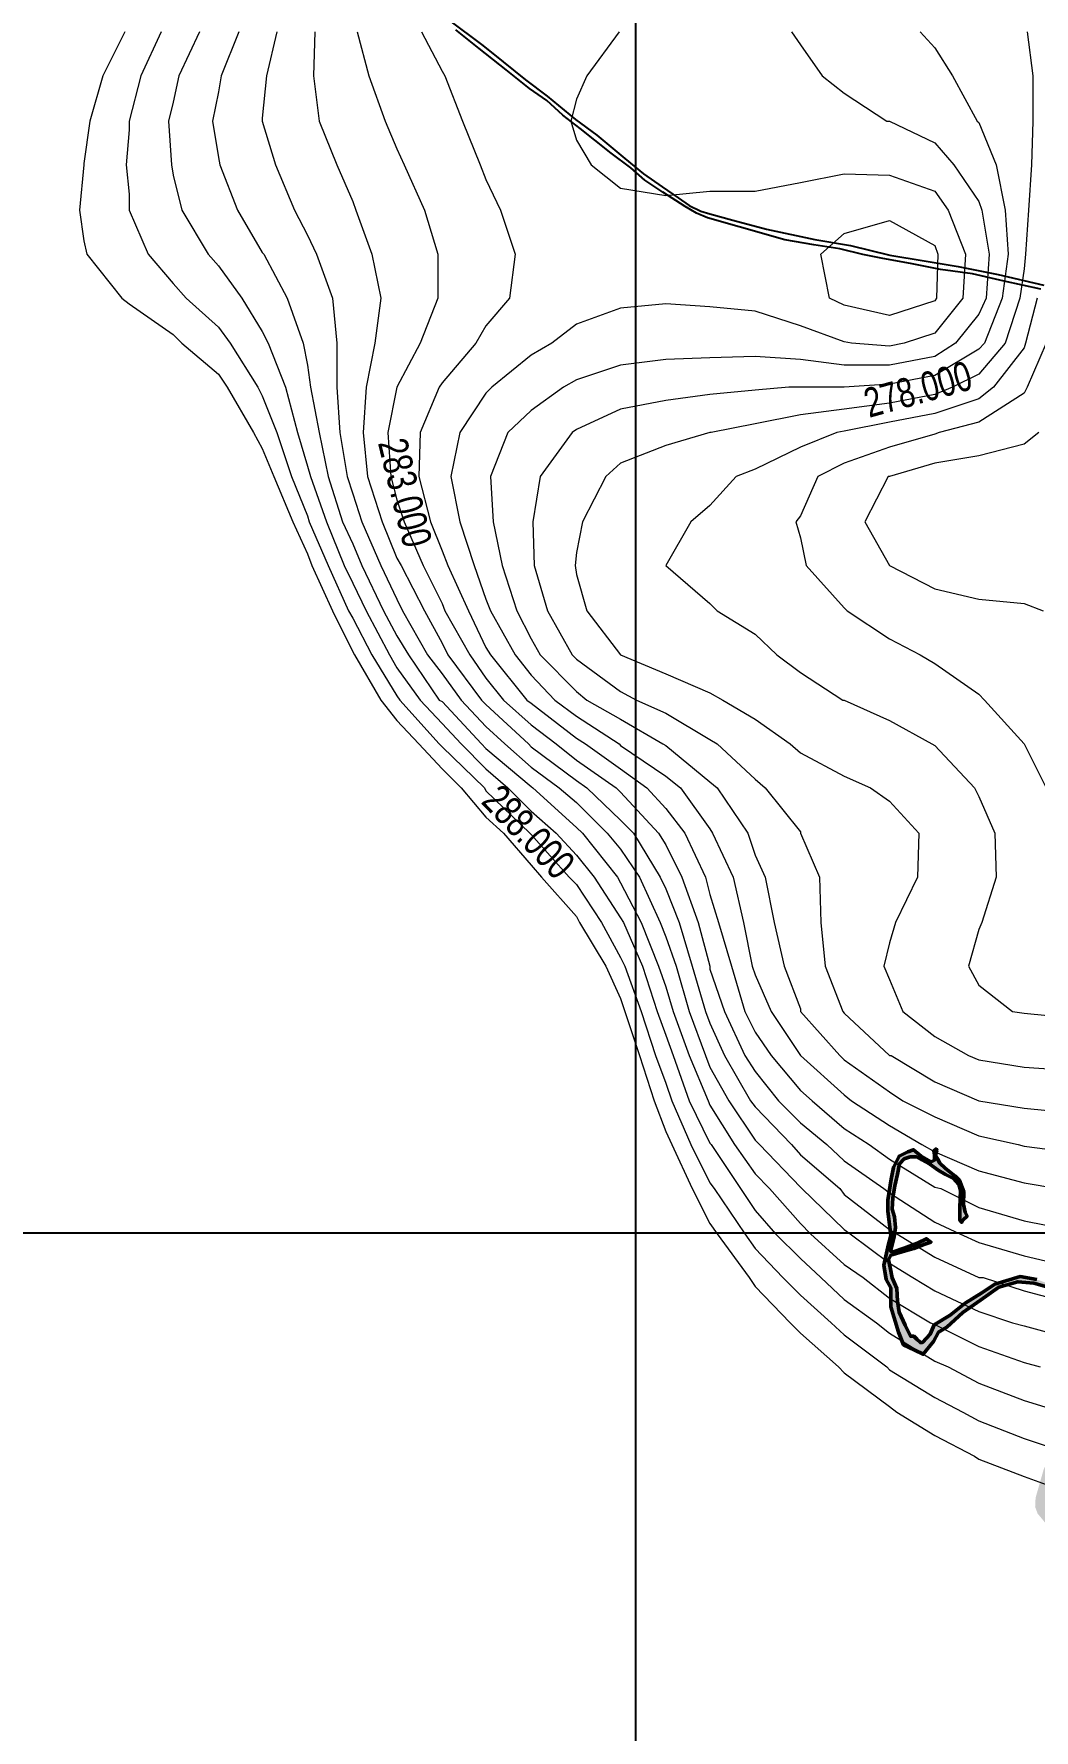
# Model space of a CAD drawing. Header units: metres. Extents: x 199095 to 216734, y 1644234 to 1657008.
# Drawn here: x 201706 to 203027, y 1649843 to 1652083 of the extents above; entities that cross this region are included whole.
import ezdxf
from ezdxf.enums import TextEntityAlignment as Align

# ---------------------------------------------------------------- set-up
doc = ezdxf.new("R2010")
doc.units = ezdxf.units.M
for name, color, linetype in [('BT Road', 7, 'Continuous'), ('CON TXT', 204, 'Continuous'), ('GRID', 7, 'Continuous')]:
    doc.layers.add(name, color=color, linetype=linetype)
doc.layers.add('CONTOURS', color=8, linetype='Continuous', lineweight=9)
doc.layers.add('STREAM', color=141, linetype='Continuous', lineweight=0)
doc.styles.get("Standard").update_dxf_attribs({"font": 'ARIALN.TTF'})

msp = doc.modelspace()

# ---------------------------------------------------------------- hatches: boundary and pattern name
at = {"layer": 'STREAM'}
h = msp.add_hatch(color=256, dxfattribs=at)
h.dxf.hatch_style = 1
h.paths.add_polyline_path([(202836.3, 1650454.4), (202834.4, 1650464.2), (202837.6, 1650470.5), (202852.3, 1650475), (202867.7, 1650479.4), (202882.3, 1650484.9), (202890.3, 1650487.7), (202884.3, 1650492.2), (202872.4, 1650486.3), (202854.8, 1650479.7), (202841.1, 1650475.1), (202837.1, 1650475.6), (202838.6, 1650482.5), (202841.8, 1650495.2), (202843.5, 1650507.2), (202842.2, 1650521.2), (202839, 1650531.1), (202840, 1650546.2), (202842.5, 1650562), (202843.9, 1650567.8), (202846.2, 1650577.5), (202848.8, 1650591.1), (202854.9, 1650597.6), (202862.8, 1650600.2), (202871.2, 1650600.2), (202878.4, 1650596.2), (202888.9, 1650590.8), (202899.9, 1650582.9), (202909.6, 1650577.1), (202920.2, 1650571.6), (202927, 1650563.8), (202929.2, 1650556.1), (202928.8, 1650545.3), (202928.5, 1650533.2), (202928.5, 1650516.9), (202931, 1650513.8), (202933, 1650517.1), (202938.1, 1650522.1), (202935.6, 1650527.3), (202933.3, 1650537.4), (202933.7, 1650554), (202927.9, 1650568.9), (202922.3, 1650574.8), (202909.5, 1650584.8), (202901.6, 1650592.4), (202899.6, 1650597.3), (202896.7, 1650601.4), (202896.7, 1650605.1), (202898, 1650608.8), (202897.1, 1650610.9), (202894, 1650608.1), (202895.2, 1650603.1), (202895.2, 1650596.1), (202890.7, 1650593.9), (202877.4, 1650601.1), (202867.2, 1650609.8), (202860, 1650606.8), (202848.3, 1650601.3), (202840.7, 1650586.3), (202838, 1650570.7), (202833.3, 1650543.1), (202833.3, 1650528.7), (202836.1, 1650507.3), (202837.5, 1650496.3), (202834.4, 1650484.8), (202828.2, 1650457.4), (202831.3, 1650438.2), (202837.3, 1650427.2), (202837.3, 1650402.2), (202847.4, 1650368.8), (202854.3, 1650352), (202869.2, 1650344.9), (202880.3, 1650339.6), (202893.8, 1650356.5), (202900.5, 1650368.9), (202911.4, 1650375.4), (202932.7, 1650394.6), (202955.9, 1650411), (202980.2, 1650428.1), (203005.3, 1650435.3), (203026.2, 1650433.5), (203046.5, 1650427.9), (203079.5, 1650411.6), (203120.9, 1650401.7), (203123.9, 1650388), (203113.6, 1650364.4), (203101.2, 1650333.3), (203088.6, 1650311.8), (203074.1, 1650267.6), (203068, 1650244.2), (203052.4, 1650214.7), (203039.3, 1650187.5), (203034.6, 1650171.1), (203028.6, 1650150.2), (203028, 1650138), (203031.3, 1650129.1), (203039.2, 1650119.6), (203055.2, 1650098.7), (203069.4, 1650069.7), (203077.2, 1650051.1), (203070.1, 1650024.1), (203070.6, 1650020), (203075.4, 1650024.2), (203083.2, 1650022.8), (203090.9, 1650021.3), (203104.1, 1650015.5), (203108.1, 1649998.3), (203111.8, 1649981.9), (203115.9, 1649964.7), (203117.1, 1649947.6), (203111.6, 1649910.9), (203103.6, 1649900.5), (203080.2, 1649896.3), (203062.8, 1649890.8), (203062.8, 1649885.7), (203070.1, 1649874.3), (203064.2, 1649868.1), (203054.9, 1649858.3), (203055.3, 1649854.5), (203059.1, 1649855.5), (203062.3, 1649857.9), (203064.2, 1649857.9), (203064.7, 1649855.3), (203063, 1649853.9), (203059.9, 1649852), (203057, 1649849.7), (203056.4, 1649848.9), (203064.8, 1649848.9), (203077.2, 1649845.9), (203089.3, 1649845.9), (203099.2, 1649849.9), (203103.1, 1649861.1), (203110, 1649868), (203123.8, 1649868), (203135.5, 1649806.8), (203135.5, 1649790.5), (203139.4, 1649710.7), (203158, 1649669.2), (203197.5, 1649641.6), (203232.9, 1649630.2), (203290.1, 1649636.4), (203347.3, 1649647.4), (203390.4, 1649669.2), (203415.4, 1649653.6), (203490, 1649601.4), (203516.7, 1649570.5), (203516.7, 1649539.7), (203516.7, 1649523.2), (203506.3, 1649488.4), (203465.5, 1649409.4), (203427.2, 1649386.4), (203395.1, 1649386.4), (203355, 1649392.8), (203321.1, 1649399.6), (203282, 1649403.5), (203227.7, 1649403.5), (203199.2, 1649389.9), (203162.1, 1649360.2), (203121.6, 1649295.1), (203093.8, 1649231.5), (203109.3, 1649208.3), (203119.7, 1649188.4), (203132.2, 1649216.3), (203164.4, 1649320.8), (203188.3, 1649354), (203204.6, 1649366.5), (203276.5, 1649358.3), (203311.8, 1649367.6), (203395.6, 1649367.6), (203455.7, 1649377), (203460, 1649367.6), (203468.9, 1649361.2), (203481.3, 1649359.1), (203497.9, 1649359.1), (203510, 1649361.7), (203538.1, 1649355.9), (203575.1, 1649353.2), (203590.9, 1649352.1), (203605.8, 1649339.5), (203615.3, 1649318.2), (203639, 1649297.1), (203649.7, 1649293.4), (203659.8, 1649286), (203661.3, 1649276.5), (203662.7, 1649270.2), (203662.7, 1649265.2), (203666.3, 1649265.2), (203686.2, 1649268.6), (203698.3, 1649268.6), (203722.3, 1649260.1), (203750.3, 1649248.3), (203753.5, 1649226.5), (203755.6, 1649190.4), (203753.9, 1649152.6), (203747.3, 1649104.1), (203762.1, 1649097.8), (203777.3, 1649093.2), (203807.8, 1649084.4), (203820.8, 1649073.2), (203820.8, 1649060), (203826.1, 1649038.1), (203829.5, 1649030.3), (203844.2, 1649009.2), (203850.2, 1648971.2), (203835.1, 1648950.9), (203835.1, 1648906.2), (203872.9, 1648787), (203942.6, 1648854.9), (204002.5, 1648961.4), (204027.9, 1649013.4), (204062.9, 1649114.8), (204034.9, 1649184.3), (203970.1, 1649169.5), (203912.6, 1649189.5), (203704, 1649299.6), (203675.8, 1649312.3), (203652.9, 1649322.8), (203652.9, 1649339.6), (203645, 1649356.5), (203656.4, 1649360.5), (203681.3, 1649363.2), (203700.1, 1649372.5), (203714.1, 1649386.1), (203723.4, 1649390.6), (203732.2, 1649394.9), (203734.4, 1649402.3), (203738.3, 1649415.1), (203732.6, 1649420.7), (203723.1, 1649429.9), (203708, 1649437.5), (203682.6, 1649441.9), (203639.1, 1649470.9), (203597.1, 1649520.3), (203551.6, 1649579.8), (203565, 1649591.5), (203558.3, 1649599.1), (203543.9, 1649595.5), (203529.5, 1649588.5), (203520.8, 1649597), (203611.2, 1649747.5), (203677.7, 1649928.1), (203724, 1650144.8), (203713.6, 1650325.2), (203653.7, 1650546.8), (203646.6, 1650580.7), (203650.2, 1650591.1), (203657.7, 1650608.2), (203678.1, 1650669.5), (203692.7, 1650713.2), (203672.2, 1650724.7), (203650.6, 1650669), (203627.2, 1650614.2), (203621.2, 1650583.8), (203627.6, 1650534.6), (203685.6, 1650317.4), (203697.9, 1650138.6), (203650.7, 1649925.6), (203588.2, 1649752), (203499.6, 1649617.5), (203445.9, 1649662.9), (203401.4, 1649690.1), (203362.4, 1649678.2), (203276.9, 1649653), (203251.3, 1649650.1), (203230.4, 1649655.1), (203206.2, 1649655.1), (203181.4, 1649665.8), (203168.4, 1649684), (203151.9, 1649723.1), (203151.9, 1649757.5), (203151.9, 1649799), (203147.7, 1649821.6), (203141.1, 1649853.4), (203141.1, 1649876.3), (203156.2, 1649883.1), (203146.2, 1649892.1), (203129.7, 1649892.1), (203129.7, 1649918.1), (203129.7, 1649953), (203120.7, 1650003.3), (203119.1, 1650015.3), (203113.6, 1650044.4), (203119.1, 1650072.1), (203126.8, 1650072.2), (203133.6, 1650072.2), (203142.7, 1650071.1), (203148.3, 1650070.8), (203154.1, 1650067.5), (203157.8, 1650062.8), (203159.8, 1650065.3), (203163.6, 1650068.8), (203167, 1650068.8), (203170.9, 1650062), (203171.7, 1650062.8), (203171.2, 1650064.6), (203169, 1650067.8), (203166.4, 1650070.9), (203163.2, 1650070.9), (203161.6, 1650069), (203158.2, 1650070), (203153.8, 1650076.1), (203147.4, 1650078.3), (203139.6, 1650078.3), (203130.9, 1650077.1), (203119.9, 1650077.1), (203111, 1650080.2), (203103.9, 1650082.8), (203097, 1650087.9), (203089.4, 1650095.4), (203086.6, 1650100.2), (203084, 1650107.4), (203078.2, 1650117.8), (203074, 1650122.3), (203069.7, 1650126), (203067.2, 1650130), (203062.3, 1650139.4), (203060.6, 1650156.5), (203060.6, 1650176.6), (203068.8, 1650206.1), (203079.2, 1650229.8), (203084.3, 1650252), (203095, 1650285.9), (203106.7, 1650304.5), (203116.7, 1650335.1), (203132.2, 1650359.8), (203150.3, 1650382), (203162.3, 1650398.5), (203180.4, 1650414), (203196.4, 1650430.6), (203216.1, 1650450.9), (203236.7, 1650470.6), (203249.1, 1650482.8), (203265.2, 1650487.1), (203275.1, 1650486.4), (203285, 1650500.9), (203308.3, 1650545.2), (203339.7, 1650606.1), (203371.3, 1650667.3), (203394.1, 1650718.2), (203413.8, 1650777.3), (203394.7, 1650825.9), (203380.7, 1650774.7), (203372, 1650747), (203360.2, 1650721.9), (203354.5, 1650701.6), (203360.4, 1650693.4), (203351.2, 1650677.4), (203342.9, 1650655.1), (203334.2, 1650632.1), (203321.9, 1650614.1), (203309.4, 1650592.3), (203305.5, 1650591.3), (203291.9, 1650598.1), (203286.5, 1650598.1), (203281.7, 1650593.1), (203281.7, 1650588), (203292.6, 1650583.8), (203300.6, 1650579.8), (203300.4, 1650575.6), (203285.6, 1650562.5), (203280.5, 1650559.5), (203276.5, 1650561), (203270.1, 1650566.3), (203264.6, 1650567.7), (203258.6, 1650567.1), (203254.1, 1650559.7), (203254.7, 1650552.2), (203254.7, 1650546), (203253, 1650539.9), (203249.2, 1650539.8), (203245.4, 1650539.4), (203245.4, 1650537), (203249.9, 1650536), (203253.2, 1650536.2), (203255.9, 1650540.1), (203258.6, 1650549.3), (203260.2, 1650554.7), (203266.8, 1650557.2), (203272.9, 1650554.8), (203278.1, 1650549.7), (203282.1, 1650546.7), (203285.2, 1650542.5), (203270.3, 1650526.6), (203251.2, 1650506.6), (203221.8, 1650487.3), (203211.5, 1650482.2), (203205.5, 1650489), (203199.6, 1650489.5), (203196.3, 1650490.4), (203194.4, 1650493.3), (203197.8, 1650493.8), (203199.8, 1650494.9), (203197.6, 1650499), (203196.3, 1650501.6), (203202.3, 1650501.6), (203204.9, 1650503), (203202.7, 1650505.5), (203202.9, 1650508.2), (203203.4, 1650511.9), (203205.7, 1650513.9), (203203.9, 1650520.8), (203202.3, 1650526.7), (203204.7, 1650530.8), (203203.8, 1650534.2), (203200.5, 1650538.7), (203200.5, 1650546.7), (203202.1, 1650555.7), (203203.3, 1650561), (203203.8, 1650569.5), (203206.2, 1650574.4), (203203.7, 1650580), (203206.8, 1650593.9), (203206.8, 1650597.9), (203204.4, 1650605.2), (203206.6, 1650610.3), (203206.6, 1650614), (203204.8, 1650618.8), (203203.6, 1650631.3), (203201.4, 1650625.2), (203201.6, 1650616.1), (203198.6, 1650612.6), (203200.3, 1650607.5), (203199.8, 1650598.5), (203201, 1650588.9), (203200.9, 1650580.1), (203199.6, 1650571.3), (203197.9, 1650560.5), (203197.2, 1650554.4), (203195.8, 1650546.2), (203195.8, 1650539.4), (203200.2, 1650534.7), (203200.2, 1650530.5), (203198.4, 1650524.1), (203200.3, 1650518.1), (203199.1, 1650516.1), (203192.7, 1650508.1), (203187.6, 1650496.6), (203189.3, 1650489.2), (203198.1, 1650482.8), (203208.2, 1650477.7), (203188.5, 1650451.6), (203152.6, 1650418.7), (203124.1, 1650404.5), (203111.3, 1650409), (203078.2, 1650419.2), (203057.9, 1650428.5), (203030.4, 1650438.3), (203008.1, 1650442.3), (202974.7, 1650432.2), (202957.7, 1650420.7), (202935.4, 1650407.2), (202915.6, 1650391.3), (202894.5, 1650378.6), (202889.3, 1650366.1), (202879.1, 1650355.3), (202876.4, 1650355), (202871.8, 1650359.4), (202867.8, 1650363.5), (202863.4, 1650363.5), (202856.5, 1650378), (202848.4, 1650395.1), (202846, 1650409.8), (202845.2, 1650426.3), (202839.2, 1650440.5)])
h.paths.add_polyline_path([(203093.5, 1649894.3), (203105.1, 1649895.1), (203115, 1649886.1), (203115, 1649875.8), (203102.3, 1649871.3), (203096.6, 1649866.3), (203092.9, 1649854.2), (203073.2, 1649854.2), (203071.5, 1649858.2), (203074, 1649867.1), (203083.3, 1649875.2), (203083.3, 1649884.4)], flags=16)
h.paths.add_polyline_path([(203537.3, 1649569.3), (203554.2, 1649557.9), (203591.7, 1649515.3), (203612.1, 1649485.6), (203627, 1649474), (203627, 1649455.9), (203635.6, 1649440.8), (203645.3, 1649445.7), (203654.4, 1649445.7), (203670.4, 1649435.8), (203686.3, 1649433.4), (203688.7, 1649427.4), (203687.7, 1649410.6), (203683.9, 1649394.8), (203682.3, 1649388.3), (203673.3, 1649387.4), (203659.9, 1649386.9), (203650.6, 1649387.4), (203629.9, 1649387.4), (203618.2, 1649383.3), (203618.2, 1649372), (203618.2, 1649365.3), (203598.3, 1649363.4), (203576.7, 1649363.4), (203559.2, 1649363.4), (203539.7, 1649363.1), (203511.2, 1649368.7), (203481.7, 1649374.4), (203473, 1649376.1), (203479.3, 1649389), (203483.8, 1649405.1), (203486.3, 1649407.7), (203520.8, 1649464.4), (203537.3, 1649505.9), (203537.3, 1649550.7)], flags=16)

# ---------------------------------------------------------------- linework, layer by layer
at = {"layer": 'BT Road', "flags": 128}
for points in [[(202253.1, 1652101.9), (202298.4, 1652068.3), (202325.2, 1652046.6), (202355, 1652022.6), (202383.6, 1652001.4), (202420.7, 1651970.3), (202448.9, 1651949.8), (202486.2, 1651918.9), (202510.8, 1651898.4), (202535.3, 1651881.6), (202556.7, 1651866.8), (202571.2, 1651856.7), (202586.4, 1651849.1), (202598.4, 1651845.6), (202628.9, 1651837.5), (202673.2, 1651825.6), (202736.9, 1651811.8), (202784, 1651804.1), (202836, 1651791.2), (202881.2, 1651783.8), (202926.2, 1651776.4), (202979, 1651765.7), (203039.6, 1651751.5)], [(203035.6, 1651746.2), (202987.1, 1651757), (202945.4, 1651766.4), (202903.2, 1651772.4), (202863.2, 1651780.4), (202827, 1651787), (202800.4, 1651791.9), (202770.2, 1651799.7), (202735.8, 1651804.9), (202697.2, 1651811.3), (202637.2, 1651828.6), (202595.1, 1651840.4), (202580.8, 1651846.7), (202565.7, 1651855.4), (202536.3, 1651874.5), (202529.6, 1651878.9), (202512.5, 1651890.1), (202494.1, 1651906.4), (202468, 1651926.1), (202446.6, 1651942.9), (202426.9, 1651958.3), (202404.1, 1651975.9), (202383, 1651995.4), (202359.9, 1652011.4), (202329.1, 1652035.9), (202293.8, 1652064.1), (202262.6, 1652088.9)]]:
    msp.add_lwpolyline(points, dxfattribs=at)
at = {"layer": 'CONTOURS', "flags": 128}
for points in [[(201825.5, 1652086.1), (201796.6, 1652028.1), (201779.2, 1651968.2), (201771.5, 1651912.2), (201771.5, 1651910.4), (201765.7, 1651850.5), (201771.5, 1651809.9), (201775.3, 1651792.5), (201821.7, 1651734.6), (201831.3, 1651726.9), (201889.3, 1651686.4), (201900.9, 1651674.8), (201949.2, 1651634.2), (201960.8, 1651616.9), (201995.5, 1651557), (202007.1, 1651535.8), (202022.6, 1651499), (202047.7, 1651439.1), (202067, 1651396.6), (202072.8, 1651381.2), (202099.8, 1651321.4), (202126.9, 1651267.2), (202128.8, 1651263.4), (202163.6, 1651203.5), (202184.8, 1651176.5), (202213.8, 1651145.6), (202244.7, 1651112.8), (202269.8, 1651087.6), (202302.6, 1651049), (202325.8, 1651027.8), (202362.5, 1650985.4), (202376, 1650969.9), (202422.4, 1650917.8), (202426.2, 1650910), (202461, 1650852.1), (202480.3, 1650809.6), (202486.1, 1650792.2), (202505.4, 1650734.2), (202524.8, 1650674.4), (202540.2, 1650633.9), (202547.9, 1650616.5), (202575, 1650558.5), (202598.2, 1650512.1), (202607.8, 1650498.6), (202650.3, 1650440.8), (202658, 1650429.1), (202704.4, 1650380.9), (202717.9, 1650367.4), (202768.1, 1650322.9), (202775.8, 1650315.2), (202835.7, 1650270.8), (202845.4, 1650263), (202895.6, 1650232.1), (202947.8, 1650205.1), (202953.5, 1650201.2), (203013.4, 1650178.1), (203071.4, 1650156.9)], [(201873.8, 1652086.1), (201846.8, 1652028.1), (201831.3, 1651968.2), (201831.3, 1651956.8), (201827.5, 1651910.4), (201831.3, 1651871.8), (201831.3, 1651850.5), (201856.5, 1651792.5), (201889.3, 1651753.9), (201906.7, 1651734.6), (201906.7, 1651734.6), (201949.2, 1651696), (201964.6, 1651674.8), (202001.3, 1651616.9), (202007.1, 1651605.2), (202026.4, 1651557), (202045.7, 1651499), (202067, 1651446.9), (202068.9, 1651439.1), (202094, 1651381.2), (202121.1, 1651321.4), (202126.9, 1651311.8), (202152, 1651263.4), (202184.8, 1651209.4), (202188.7, 1651203.5), (202240.8, 1651145.6), (202244.7, 1651141.8), (202300.7, 1651087.6), (202302.6, 1651083.8), (202360.6, 1651027.8), (202362.5, 1651025.9), (202412.7, 1650969.9), (202422.4, 1650960.2), (202455.2, 1650910), (202480.3, 1650863.6), (202486.1, 1650852.1), (202507.4, 1650792.2), (202526.7, 1650734.2), (202540.2, 1650697.6), (202547.9, 1650674.4), (202573, 1650616.5), (202598.2, 1650566.2), (202603.9, 1650558.5), (202644.5, 1650498.6), (202658, 1650479.4), (202694.7, 1650440.8), (202717.9, 1650417.5), (202758.5, 1650380.9), (202775.8, 1650365.4), (202831.9, 1650322.9), (202835.7, 1650319), (202895.6, 1650282.4), (202932.3, 1650263), (202953.5, 1650251.5), (203013.4, 1650228.2), (203071.4, 1650209)], [(201924.1, 1652086.1), (201897, 1652028.1), (201889.3, 1651993.4), (201883.5, 1651968.2), (201887.4, 1651910.4), (201889.3, 1651896.9), (201900.9, 1651850.5), (201935.6, 1651792.5), (201949.2, 1651777.1), (201980.1, 1651734.6), (202007.1, 1651690.2), (202014.8, 1651674.8), (202038, 1651616.9), (202053.5, 1651557), (202067, 1651512.5), (202070.8, 1651499), (202092.1, 1651439.1), (202115.3, 1651381.2), (202126.9, 1651358), (202144.2, 1651321.4), (202175.2, 1651263.4), (202184.8, 1651246), (202215.7, 1651203.5), (202244.7, 1651172.6), (202269.8, 1651145.6), (202302.6, 1651112.8), (202331.6, 1651087.6), (202362.5, 1651056.8), (202395.3, 1651027.8), (202422.4, 1650998.9), (202445.6, 1650969.9), (202480.3, 1650915.8), (202484.2, 1650910), (202509.3, 1650852.1), (202528.6, 1650792.2), (202540.2, 1650761.2), (202549.9, 1650734.2), (202571.1, 1650674.4), (202598.2, 1650618.4), (202600.1, 1650616.5), (202638.7, 1650558.5), (202658, 1650529.5), (202685.1, 1650498.6), (202717.9, 1650465.9), (202744.9, 1650440.8), (202775.8, 1650411.8), (202818.3, 1650380.9), (202835.7, 1650367.4), (202895.6, 1650330.6), (202913, 1650322.9), (202953.5, 1650301.6), (203013.4, 1650278.5), (203063.6, 1650263)], [(201976.2, 1652086.1), (201953, 1652028.1), (201949.2, 1652006.9), (201941.4, 1651968.2), (201949.2, 1651920), (201951.1, 1651910.4), (201974.3, 1651850.5), (202007.1, 1651794.5), (202009, 1651792.5), (202040, 1651734.6), (202061.2, 1651674.8), (202067, 1651645.8), (202070.8, 1651616.9), (202082.4, 1651557), (202094, 1651499), (202113.3, 1651439.1), (202126.9, 1651410.1), (202138.5, 1651381.2), (202167.4, 1651321.4), (202184.8, 1651288.5), (202200.3, 1651263.4), (202240.8, 1651203.5), (202244.7, 1651201.6), (202296.8, 1651145.6), (202302.6, 1651139.8), (202362.5, 1651089.6), (202364.4, 1651087.6), (202422.4, 1651035.5), (202430.1, 1651027.8), (202476.5, 1650969.9), (202480.3, 1650962.1), (202507.4, 1650910), (202530.5, 1650852.1), (202540.2, 1650825), (202549.9, 1650792.2), (202571.1, 1650734.2), (202596.2, 1650674.4), (202598.2, 1650668.6), (202631, 1650616.5), (202658, 1650577.9), (202677.3, 1650558.5), (202717.9, 1650512.1), (202731.4, 1650498.6), (202775.8, 1650458.1), (202801, 1650440.8), (202835.7, 1650413.6), (202889.8, 1650380.9), (202895.6, 1650378.9), (202953.5, 1650350), (203013.4, 1650328.8), (203034.7, 1650322.9)], [(202026.4, 1652086.1), (202012.9, 1652028.1), (202007.1, 1651972.1), (202007.1, 1651968.2), (202007.1, 1651968.2), (202024.5, 1651910.4), (202049.6, 1651850.5), (202067, 1651817.6), (202078.6, 1651792.5), (202099.8, 1651734.6), (202105.6, 1651674.8), (202105.6, 1651616.9), (202109.5, 1651557), (202119.1, 1651499), (202126.9, 1651475.9), (202138.5, 1651439.1), (202163.6, 1651381.2), (202184.8, 1651336.8), (202192.5, 1651321.4), (202225.4, 1651263.4), (202244.7, 1651238.2), (202269.8, 1651203.5), (202302.6, 1651168.8), (202327.7, 1651145.6), (202362.5, 1651114.8), (202399.2, 1651087.6), (202422.4, 1651068.4), (202462.9, 1651027.8), (202480.3, 1651006.5), (202505.4, 1650969.9), (202532.5, 1650910), (202540.2, 1650890.8), (202553.7, 1650852.1), (202571.1, 1650792.2), (202592.4, 1650734.2), (202598.2, 1650718.8), (202623.3, 1650674.4), (202658, 1650622.2), (202663.8, 1650616.5), (202717.9, 1650560.5), (202719.8, 1650558.5), (202775.8, 1650504.5), (202783.6, 1650498.6), (202835.7, 1650460), (202866.6, 1650440.8), (202895.6, 1650423.4), (202953.5, 1650396.2), (202998, 1650380.9), (203013.4, 1650377), (203071.4, 1650361.5)], [(202076.6, 1652086.1), (202074.7, 1652028.1), (202082.4, 1651968.2), (202105.6, 1651910.4), (202126.9, 1651862.1), (202130.7, 1651850.5), (202152, 1651792.5), (202163.6, 1651734.6), (202155.8, 1651674.8), (202144.2, 1651616.9), (202140.4, 1651557), (202146.2, 1651499), (202165.5, 1651439.1), (202184.8, 1651390.9), (202190.6, 1651381.2), (202221.5, 1651321.4), (202244.7, 1651278.9), (202252.4, 1651263.4), (202296.8, 1651203.5), (202302.6, 1651197.8), (202358.6, 1651145.6), (202362.5, 1651141.8), (202422.4, 1651097.4), (202435.9, 1651087.6), (202480.3, 1651045.1), (202497.7, 1651027.8), (202532.5, 1650969.9), (202540.2, 1650954.4), (202557.6, 1650910), (202575, 1650852.1), (202592.4, 1650792.2), (202598.2, 1650776.8), (202617.5, 1650734.2), (202652.2, 1650674.4), (202658, 1650666.6), (202706.3, 1650616.5), (202717.9, 1650603), (202770, 1650558.5), (202775.8, 1650550.8), (202835.7, 1650504.5), (202845.4, 1650498.6), (202895.6, 1650467.8), (202953.5, 1650440.8), (202959.3, 1650440.8), (203013.4, 1650423.4), (203071.4, 1650407.9)], [(202132.7, 1652086.1), (202148.1, 1652028.1), (202148.1, 1652028.1), (202169.4, 1651968.2), (202184.8, 1651931.6), (202194.5, 1651910.4), (202221.5, 1651850.5), (202238.9, 1651792.5), (202238.9, 1651734.6), (202215.7, 1651674.8), (202184.8, 1651616.9), (202184.8, 1651616.9), (202173.2, 1651557), (202177.1, 1651499), (202184.8, 1651468.1), (202194.5, 1651439.1), (202219.6, 1651381.2), (202244.7, 1651331), (202248.5, 1651321.4), (202281.4, 1651263.4), (202302.6, 1651232.5), (202325.8, 1651203.5), (202362.5, 1651170.8), (202395.3, 1651145.6), (202422.4, 1651124.4), (202474.5, 1651087.6), (202480.3, 1651081.9), (202530.5, 1651027.8), (202540.2, 1651012.4), (202561.5, 1650969.9), (202582.7, 1650910), (202598.2, 1650852.1), (202598.2, 1650848.2), (202617.5, 1650792.2), (202644.5, 1650734.2), (202658, 1650713), (202688.9, 1650674.4), (202717.9, 1650645.4), (202752.7, 1650616.5), (202775.8, 1650595.2), (202828, 1650558.5), (202835.7, 1650552.8), (202895.6, 1650514.1), (202928.4, 1650498.6), (202953.5, 1650487.1), (203013.4, 1650469.6), (203071.4, 1650456.1)], [(202217.6, 1652086.1), (202244.7, 1652034), (202248.5, 1652028.1), (202271.7, 1651968.2), (202294.9, 1651910.4), (202302.6, 1651891), (202321.9, 1651850.5), (202341.3, 1651792.5), (202333.5, 1651734.6), (202302.6, 1651697.9), (202289.1, 1651674.8), (202244.7, 1651622.6), (202240.8, 1651616.9), (202215.7, 1651557), (202213.8, 1651499), (202229.2, 1651439.1), (202244.7, 1651400.5), (202252.4, 1651381.2), (202279.5, 1651321.4), (202302.6, 1651273.1), (202308.4, 1651263.4), (202356.7, 1651203.5), (202362.5, 1651199.6), (202422.4, 1651153.4), (202434, 1651145.6), (202480.3, 1651112.8), (202515.1, 1651087.6), (202540.2, 1651060.6), (202565.3, 1651027.8), (202592.4, 1650969.9), (202598.2, 1650946.8), (202609.7, 1650910), (202627.1, 1650852.1), (202644.5, 1650792.2), (202658, 1650765.1), (202679.3, 1650734.2), (202717.9, 1650687.9), (202733.4, 1650674.4), (202775.8, 1650637.8), (202808.7, 1650616.5), (202835.7, 1650597.1), (202895.6, 1650560.5), (202903.3, 1650558.5), (202953.5, 1650533.4), (203013.4, 1650516), (203071.4, 1650504.5)], [(202478.4, 1652086.1), (202435.9, 1652028.1), (202422.4, 1651997.2), (202414.7, 1651968.2), (202422.4, 1651943.2), (202441.7, 1651910.4), (202480.3, 1651879.5), (202540.2, 1651869.8), (202598.2, 1651875.6), (202658, 1651875.6), (202717.9, 1651887.1), (202775.8, 1651898.8), (202835.7, 1651896.9), (202895.6, 1651875.6), (202913, 1651850.5), (202936.2, 1651792.5), (202932.3, 1651734.6), (202895.6, 1651688.2), (202855, 1651674.8), (202835.7, 1651670.9), (202785.5, 1651674.8), (202775.8, 1651676.6), (202717.9, 1651697.9), (202658, 1651717.2), (202598.2, 1651723), (202540.2, 1651726.9), (202480.3, 1651721.1), (202422.4, 1651699.9), (202389.5, 1651674.8), (202362.5, 1651659.2), (202310.4, 1651616.9), (202302.6, 1651609.1), (202267.9, 1651557), (202256.3, 1651499), (202267.9, 1651439.1), (202287.2, 1651381.2), (202302.6, 1651336.8), (202308.4, 1651321.4), (202341.3, 1651263.4), (202362.5, 1651236.4), (202393.4, 1651203.5), (202422.4, 1651182.2), (202478.4, 1651145.6), (202480.3, 1651143.6), (202540.2, 1651103.1), (202559.5, 1651087.6), (202598.2, 1651033.6), (202602, 1651027.8), (202629, 1650969.9), (202642.6, 1650910), (202654.2, 1650852.1), (202658, 1650840.5), (202679.3, 1650792.2), (202717.9, 1650734.2), (202717.9, 1650734.2), (202775.8, 1650682.1), (202785.5, 1650674.4), (202835.7, 1650641.6), (202878.2, 1650616.5), (202895.6, 1650606.8), (202953.5, 1650581.8), (203013.4, 1650566.2), (203057.8, 1650558.5)], [(202706.3, 1652086.1), (202717.9, 1652068.8), (202746.9, 1652028.1), (202775.8, 1652005), (202831.9, 1651968.2), (202835.7, 1651968.2), (202895.6, 1651939.4), (202920.7, 1651910.4), (202953.5, 1651862.1), (202957.4, 1651850.5), (202967.1, 1651792.5), (202963.2, 1651734.6), (202953.5, 1651713.4), (202922.6, 1651674.8), (202895.6, 1651657.4), (202835.7, 1651645.8), (202775.8, 1651645.8), (202717.9, 1651653.5), (202658, 1651657.4), (202598.2, 1651655.5), (202540.2, 1651653.5), (202480.3, 1651645.8), (202422.4, 1651626.5), (202405, 1651616.9), (202362.5, 1651585.9), (202331.6, 1651557), (202308.4, 1651499), (202312.3, 1651439.1), (202323.9, 1651381.2), (202343.2, 1651321.4), (202362.5, 1651284.6), (202374.1, 1651263.4), (202422.4, 1651215.1), (202435.9, 1651203.5), (202480.3, 1651178.4), (202536.3, 1651145.6), (202540.2, 1651143.6), (202598.2, 1651095.4), (202607.8, 1651087.6), (202648.4, 1651027.8), (202658, 1650998.9), (202671.5, 1650969.9), (202683.1, 1650910), (202696.7, 1650852.1), (202717.9, 1650796), (202717.9, 1650792.2), (202770, 1650734.2), (202775.8, 1650728.5), (202835.7, 1650686), (202853.1, 1650674.4), (202895.6, 1650653.1), (202953.5, 1650628), (203005.7, 1650616.5), (203013.4, 1650614.5), (203071.4, 1650606.8)], [(202876.3, 1652086.1), (202895.6, 1652064.9), (202918.8, 1652028.1), (202951.6, 1651968.2), (202953.5, 1651966.4), (202976.7, 1651910.4), (202988.3, 1651850.5), (202992.2, 1651792.5), (202984.5, 1651734.6), (202961.3, 1651674.8), (202953.5, 1651667), (202895.6, 1651632.2), (202835.7, 1651620.6), (202775.8, 1651616.9), (202717.9, 1651616.9), (202702.5, 1651616.9), (202658, 1651613), (202598.2, 1651607.1), (202540.2, 1651599.4), (202480.3, 1651587.9), (202422.4, 1651560.9), (202416.6, 1651557), (202374.1, 1651499), (202364.4, 1651439.1), (202366.4, 1651381.2), (202383.8, 1651321.4), (202416.6, 1651263.4), (202422.4, 1651257.6), (202480.3, 1651215.1), (202501.6, 1651203.5), (202540.2, 1651186.1), (202598.2, 1651151.4), (202607.8, 1651145.6), (202658, 1651099.2), (202671.5, 1651087.6), (202717.9, 1651029.8), (202717.9, 1651027.8), (202743, 1650969.9), (202744.9, 1650910), (202750.7, 1650852.1), (202773.9, 1650792.2), (202775.8, 1650790.2), (202835.7, 1650734.2), (202837.7, 1650734.2), (202895.6, 1650699.5), (202953.5, 1650674.4), (202953.5, 1650674.4), (203013.4, 1650664.8), (203071.4, 1650659)], [(203017.3, 1652086.1), (203025, 1652028.1), (203025, 1651968.2), (203023.1, 1651910.4), (203019.2, 1651850.5), (203015.4, 1651792.5), (203013.4, 1651773.2), (203007.6, 1651734.6), (202988.3, 1651674.8), (202953.5, 1651634.2), (202918.8, 1651616.9), (202895.6, 1651607.1), (202835.7, 1651595.6), (202775.8, 1651587.9), (202717.9, 1651580.1), (202658, 1651568.5), (202600.1, 1651557), (202598.2, 1651557), (202540.2, 1651539.6), (202480.3, 1651516.4), (202461, 1651499), (202430.1, 1651439.1), (202422.4, 1651398.6), (202420.5, 1651381.2), (202422.4, 1651369.6), (202435.9, 1651321.4), (202480.3, 1651263.4), (202540.2, 1651238.2), (202598.2, 1651213.2), (202615.5, 1651203.5), (202658, 1651178.4), (202704.4, 1651145.6), (202717.9, 1651134), (202775.8, 1651103.1), (202810.6, 1651087.6), (202835.7, 1651070.2), (202874.4, 1651027.8), (202872.4, 1650969.9), (202843.5, 1650910), (202835.7, 1650883), (202828, 1650852.1), (202835.7, 1650834.6), (202853.1, 1650792.2), (202895.6, 1650759.4), (202940, 1650734.2), (202953.5, 1650728.5), (203013.4, 1650718.8), (203071.4, 1650715)], [(202756.5, 1651734.6), (202744.9, 1651792.5), (202775.8, 1651819.6), (202835.7, 1651837), (202895.6, 1651804.1), (202899.5, 1651792.5), (202897.5, 1651734.6), (202895.6, 1651730.8), (202835.7, 1651711.5), (202775.8, 1651725), (202756.5, 1651734.6)], [(203030.8, 1651734.6), (203015.4, 1651674.8), (203013.4, 1651669), (202972.9, 1651616.9), (202953.5, 1651601.4), (202895.6, 1651582), (202835.7, 1651570.5), (202775.8, 1651558.9), (202766.2, 1651557), (202717.9, 1651537.6), (202658, 1651508.6), (202632.9, 1651499), (202598.2, 1651460.4), (202573, 1651439.1), (202540.2, 1651381.2), (202540.2, 1651381.2), (202540.2, 1651381.2), (202598.2, 1651331), (202607.8, 1651321.4), (202658, 1651290.5), (202687, 1651263.4), (202717.9, 1651240.2), (202773.9, 1651203.5), (202775.8, 1651203.5), (202835.7, 1651176.5), (202891.7, 1651145.6), (202895.6, 1651143.6), (202947.8, 1651087.6), (202953.5, 1651076.1), (202974.8, 1651027.8), (202976.7, 1650969.9), (202957.4, 1650910), (202953.5, 1650900.4), (202940, 1650852.1), (202953.5, 1650827), (202998, 1650792.2), (203013.4, 1650790.2), (203071.4, 1650784.5)], [(203042.4, 1651674.8), (203017.3, 1651616.9), (203013.4, 1651609.1), (202953.5, 1651570.5), (202901.4, 1651557), (202895.6, 1651555), (202835.7, 1651537.6), (202775.8, 1651516.4), (202741.1, 1651499), (202717.9, 1651446.9), (202712.1, 1651439.1), (202717.9, 1651417.9), (202725.6, 1651381.2), (202775.8, 1651325.2), (202779.7, 1651321.4), (202835.7, 1651284.6), (202876.3, 1651263.4), (202895.6, 1651251.9), (202953.5, 1651211.2), (202961.3, 1651203.5), (203013.4, 1651145.6), (203013.4, 1651145.6), (203042.4, 1651087.6)], [(203032.7, 1651557), (203013.4, 1651541.5), (202953.5, 1651526), (202895.6, 1651516.4), (202835.7, 1651499), (202833.8, 1651499), (202802.9, 1651439.1), (202835.7, 1651381.2), (202835.7, 1651381.2), (202895.6, 1651350.4), (202953.5, 1651336.8), (203013.4, 1651331), (203038.5, 1651321.4)]]:
    msp.add_lwpolyline(points, dxfattribs=at)
at = {"layer": 'GRID'}
for p, q in [((202500, 1656500), (202500, 1646828)), ((199594.7, 1650500), (213350, 1650500))]:
    msp.add_line(p, q, dxfattribs=at)
at = {"layer": 'STREAM', "flags": 128}
for points in [[(203039.6, 1651751.5), (202979, 1651765.7), (202926.2, 1651776.4), (202881.2, 1651783.8), (202836, 1651791.2), (202784, 1651804.1), (202736.9, 1651811.8), (202673.2, 1651825.6), (202628.9, 1651837.5), (202598.4, 1651845.6), (202586.4, 1651849.1), (202571.2, 1651856.7), (202556.7, 1651866.8), (202535.3, 1651881.6), (202510.8, 1651898.4), (202486.2, 1651918.9), (202448.9, 1651949.8), (202420.7, 1651970.3), (202383.6, 1652001.4), (202355, 1652022.6), (202325.2, 1652046.6), (202298.4, 1652068.3), (202253.1, 1652101.9)], [(203035.6, 1651746.2), (202987.1, 1651757), (202945.4, 1651766.4), (202903.2, 1651772.4), (202863.2, 1651780.4), (202827, 1651787), (202800.4, 1651791.9), (202770.2, 1651799.7), (202735.8, 1651804.9), (202697.2, 1651811.3), (202637.2, 1651828.6), (202595.1, 1651840.4), (202580.8, 1651846.7), (202565.7, 1651855.4), (202536.3, 1651874.5), (202529.6, 1651878.9), (202512.5, 1651890.1), (202494.1, 1651906.4), (202468, 1651926.1), (202446.6, 1651942.9), (202426.9, 1651958.3), (202404.1, 1651975.9), (202383, 1651995.4), (202359.9, 1652011.4), (202329.1, 1652035.9), (202293.8, 1652064.1), (202262.6, 1652088.9)]]:
    msp.add_lwpolyline(points, dxfattribs=at)
at = {"layer": 'STREAM', "lineweight": 50, "flags": 128}
msp.add_lwpolyline([(203046.5, 1650427.9), (203026.2, 1650433.5), (203005.3, 1650435.3), (202980.2, 1650428.1), (202955.9, 1650411), (202932.7, 1650394.6), (202911.4, 1650375.4), (202900.5, 1650368.9), (202893.8, 1650356.5), (202880.3, 1650339.6), (202869.2, 1650344.9), (202854.3, 1650352), (202847.4, 1650368.8), (202837.3, 1650402.2), (202837.3, 1650427.2), (202831.3, 1650438.2), (202828.2, 1650457.4), (202834.4, 1650484.8), (202837.5, 1650496.3), (202836.1, 1650507.3), (202833.3, 1650528.7), (202833.3, 1650543.1), (202838, 1650570.7), (202840.7, 1650586.3), (202848.3, 1650601.3), (202860, 1650606.8), (202867.2, 1650609.8), (202877.4, 1650601.1), (202890.7, 1650593.9), (202895.2, 1650596.1), (202895.2, 1650603.1), (202894, 1650608.1), (202897.1, 1650610.9), (202898, 1650608.8), (202896.7, 1650605.1), (202896.7, 1650601.4), (202899.6, 1650597.3), (202901.6, 1650592.4), (202909.5, 1650584.8), (202922.3, 1650574.8), (202927.9, 1650568.9), (202933.7, 1650554), (202933.3, 1650537.4), (202935.6, 1650527.3), (202938.1, 1650522.1), (202933, 1650517.1), (202931, 1650513.8), (202928.5, 1650516.9), (202928.5, 1650533.2), (202928.8, 1650545.3), (202929.2, 1650556.1), (202927, 1650563.8), (202920.2, 1650571.6), (202909.6, 1650577.1), (202899.9, 1650582.9), (202888.9, 1650590.8), (202878.4, 1650596.2), (202871.2, 1650600.2), (202862.8, 1650600.2), (202854.9, 1650597.6), (202848.8, 1650591.1), (202846.2, 1650577.5), (202843.9, 1650567.8), (202842.5, 1650562), (202840, 1650546.2), (202839, 1650531.1), (202842.2, 1650521.2), (202843.5, 1650507.2), (202841.8, 1650495.2), (202838.6, 1650482.5), (202837.1, 1650475.6), (202841.1, 1650475.1), (202854.8, 1650479.7), (202872.4, 1650486.3), (202884.3, 1650492.2), (202890.3, 1650487.7), (202882.3, 1650484.9), (202867.7, 1650479.4), (202852.3, 1650475), (202837.6, 1650470.5), (202834.4, 1650464.2), (202836.3, 1650454.4), (202839.2, 1650440.5), (202845.2, 1650426.3), (202846, 1650409.8), (202848.4, 1650395.1), (202856.5, 1650378), (202863.4, 1650363.5), (202867.8, 1650363.5), (202871.8, 1650359.4), (202876.4, 1650355), (202879.1, 1650355.3), (202889.3, 1650366.1), (202894.5, 1650378.6), (202915.6, 1650391.3), (202935.4, 1650407.2), (202957.7, 1650420.7), (202974.7, 1650432.2), (203008.1, 1650442.3), (203030.4, 1650438.3)], dxfattribs=at)

# ---------------------------------------------------------------- texts
at = {"layer": 'CON TXT'}
for s, rotation, width, p, p2 in [('278.000', 15.5228, 0.901082, (202808.7, 1651576.2), (202947.8, 1651614.9)), ('283.000', 283.8627, 0.905917, (202159.7, 1651543.4), (202194.5, 1651402.5)), ('288.000', 313.9329, 0.903792, (202294.9, 1651068.4), (202395.3, 1650964.1))]:
    msp.add_text(s, height=38.68, rotation=rotation, dxfattribs=dict(at, width=width)).set_placement(p, p2, align=Align.FIT)

doc.saveas('drawing.dxf')
